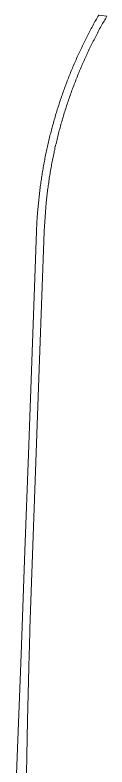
# Model space of a CAD drawing. Header units: metres. Extents: x 256054 to 262066, y 6173540 to 6179224.
# Drawn here: x 259635 to 259876, y 6177043 to 6179019 of the extents above; entities that cross this region are included whole.
import ezdxf

# ---------------------------------------------------------------- set-up
doc = ezdxf.new("R2010")
doc.units = ezdxf.units.M
doc.layers.add('Cadastre Roads_SP_EXT', color=54, linetype='Continuous', lineweight=15)

msp = doc.modelspace()

# ---------------------------------------------------------------- linework, layer by layer
at = {"layer": 'Cadastre Roads_SP_EXT', "linetype": 'Continuous'}
msp.add_lwpolyline([(259662.6, 6176932), (259667.4, 6177165.1), (259671.2, 6177304.2), (259671.9, 6177339.4), (259672.2, 6177358.6), (259673.7, 6177406.1), (259699.2, 6178112.9), (259711.3, 6178449.8), (259711.4, 6178450.9), (259712.6, 6178475.7), (259714.2, 6178500.7), (259716.4, 6178525.5), (259719, 6178549.3), (259719.2, 6178551.1), (259719.7, 6178555.1), (259720.2, 6178559), (259720.7, 6178563), (259721.2, 6178567), (259721.8, 6178570.9), (259722.3, 6178574.9), (259722.9, 6178578.8), (259723.5, 6178582.8), (259724, 6178586.7), (259724.6, 6178590.7), (259725.3, 6178594.6), (259725.9, 6178598.6), (259726.5, 6178602.5), (259727.2, 6178606.5), (259727.9, 6178610.4), (259728.5, 6178614.3), (259729.2, 6178618.3), (259729.9, 6178622.2), (259730.6, 6178626.1), (259731.4, 6178630.1), (259732.1, 6178634), (259732.9, 6178637.9), (259733.7, 6178641.8), (259734.4, 6178645.7), (259735.2, 6178649.7), (259736, 6178653.6), (259736.9, 6178657.5), (259737.7, 6178661.4), (259738.6, 6178665.3), (259739.4, 6178669.2), (259740.3, 6178673.1), (259741.2, 6178677), (259742.1, 6178680.9), (259743, 6178684.8), (259743.9, 6178688.6), (259744.9, 6178692.5), (259745.8, 6178696.4), (259746.8, 6178700.3), (259747.7, 6178704.2), (259748.7, 6178708), (259749.7, 6178711.9), (259750.8, 6178715.8), (259751.8, 6178719.6), (259752.8, 6178723.5), (259753.9, 6178727.3), (259754.9, 6178731.2), (259756, 6178735), (259757.1, 6178738.9), (259758.2, 6178742.7), (259759.3, 6178746.5), (259760.5, 6178750.4), (259761.6, 6178754.2), (259762.8, 6178758), (259763.9, 6178761.8), (259765.1, 6178765.7), (259766.3, 6178769.5), (259767.5, 6178773.3), (259768.7, 6178777.1), (259770, 6178780.9), (259771.2, 6178784.7), (259772.5, 6178788.5), (259773.7, 6178792.3), (259775, 6178796), (259776.3, 6178799.8), (259777.6, 6178803.6), (259778.9, 6178807.4), (259780.2, 6178811.1), (259781.6, 6178814.9), (259782.9, 6178818.7), (259784.3, 6178822.4), (259785.7, 6178826.2), (259787.1, 6178829.9), (259788.5, 6178833.6), (259789.9, 6178837.4), (259791.3, 6178841.1), (259792.8, 6178844.8), (259794.2, 6178848.6), (259795.7, 6178852.3), (259797.2, 6178856), (259798.7, 6178859.7), (259800.2, 6178863.4), (259801.7, 6178867.1), (259803.2, 6178870.8), (259804.8, 6178874.5), (259806.3, 6178878.1), (259807.9, 6178881.8), (259809.4, 6178885.5), (259811, 6178889.2), (259812.6, 6178892.8), (259814.2, 6178896.5), (259815.9, 6178900.1), (259817.5, 6178903.8), (259819.2, 6178907.4), (259820.8, 6178911), (259822.5, 6178914.7), (259824.2, 6178918.3), (259825.9, 6178921.9), (259827.6, 6178925.5), (259829.3, 6178929.1), (259831, 6178932.7), (259832.8, 6178936.3), (259834.5, 6178939.9), (259836.3, 6178943.5), (259838.1, 6178947.1), (259839.9, 6178950.6), (259841.7, 6178954.2), (259843.5, 6178957.7), (259845.3, 6178961.3), (259847.2, 6178964.8), (259849, 6178968.4), (259850.9, 6178971.9), (259852.7, 6178975.5), (259854.6, 6178979), (259856.5, 6178982.5), (259858.4, 6178986), (259860.3, 6178989.5), (259862.3, 6178993), (259864.2, 6178996.5), (259866.2, 6179000), (259868.1, 6179003.4), (259870.1, 6179006.9), (259871.5, 6179009.3), (259873.6, 6179012.7), (259875.6, 6179016), (259854.1, 6179019.2), (259852.1, 6179015.7), (259850.1, 6179012.2), (259848.2, 6179008.7), (259846.2, 6179005.3), (259844.3, 6179001.8), (259842.4, 6178998.3), (259840.4, 6178994.8), (259838.5, 6178991.2), (259836.6, 6178987.7), (259834.7, 6178984.2), (259832.9, 6178980.7), (259831, 6178977.1), (259829.1, 6178973.6), (259827.3, 6178970), (259825.5, 6178966.5), (259823.7, 6178962.9), (259821.9, 6178959.4), (259820.1, 6178955.8), (259818.3, 6178952.2), (259816.5, 6178948.6), (259814.8, 6178945), (259813, 6178941.5), (259811.3, 6178937.9), (259809.5, 6178934.2), (259807.8, 6178930.6), (259806.1, 6178927), (259804.4, 6178923.4), (259802.8, 6178919.8), (259801.1, 6178916.1), (259799.4, 6178912.5), (259797.8, 6178908.9), (259796.2, 6178905.2), (259794.6, 6178901.5), (259793, 6178897.9), (259791.4, 6178894.2), (259789.8, 6178890.6), (259788.2, 6178886.9), (259786.6, 6178883.2), (259785.1, 6178879.5), (259783.6, 6178875.8), (259782, 6178872.1), (259780.5, 6178868.4), (259779, 6178864.7), (259777.6, 6178861), (259776.1, 6178857.3), (259774.6, 6178853.6), (259773.2, 6178849.9), (259771.7, 6178846.1), (259770.3, 6178842.4), (259768.9, 6178838.7), (259767.5, 6178834.9), (259766.1, 6178831.2), (259764.7, 6178827.4), (259763.4, 6178823.7), (259762, 6178819.9), (259760.7, 6178816.1), (259759.3, 6178812.4), (259758, 6178808.6), (259756.7, 6178804.8), (259755.4, 6178801), (259754.1, 6178797.2), (259752.9, 6178793.4), (259751.6, 6178789.7), (259750.4, 6178785.9), (259749.2, 6178782), (259747.9, 6178778.2), (259746.7, 6178774.4), (259745.5, 6178770.6), (259744.4, 6178766.8), (259743.2, 6178763), (259742, 6178759.2), (259740.9, 6178755.3), (259739.8, 6178751.5), (259738.6, 6178747.7), (259737.5, 6178743.8), (259736.4, 6178740), (259735.4, 6178736.1), (259734.3, 6178732.3), (259733.2, 6178728.4), (259732.2, 6178724.6), (259731.2, 6178720.7), (259730.1, 6178716.8), (259729.1, 6178713), (259728.2, 6178709.1), (259727.2, 6178705.2), (259726.2, 6178701.3), (259725.2, 6178697.5), (259724.3, 6178693.6), (259723.4, 6178689.7), (259722.5, 6178685.8), (259721.6, 6178681.9), (259720.7, 6178678), (259719.8, 6178674.1), (259718.9, 6178670.2), (259718.1, 6178666.3), (259717.2, 6178662.4), (259716.4, 6178658.5), (259715.6, 6178654.6), (259714.8, 6178650.7), (259714, 6178646.7), (259713.2, 6178642.8), (259712.4, 6178638.9), (259711.7, 6178635), (259710.9, 6178631), (259710.2, 6178627.1), (259709.5, 6178623.2), (259708.8, 6178619.2), (259708.1, 6178615.3), (259707.4, 6178611.4), (259706.8, 6178607.4), (259706.1, 6178603.5), (259705.5, 6178599.5), (259704.9, 6178595.6), (259704.3, 6178591.6), (259703.7, 6178587.7), (259703.1, 6178583.7), (259702.5, 6178579.8), (259701.9, 6178575.8), (259701.4, 6178571.9), (259700.9, 6178567.9), (259700.3, 6178563.9), (259699.8, 6178560), (259699.3, 6178556), (259698.9, 6178552), (259698.5, 6178549.4), (259695.9, 6178524.6), (259693.7, 6178499.8), (259692.1, 6178474.8), (259690.9, 6178449.9), (259669.7, 6177865.3), (259660.5, 6177610.8), (259650.7, 6177339.1), (259634.8, 6176934.5)], dxfattribs=at)

doc.saveas('drawing.dxf')
